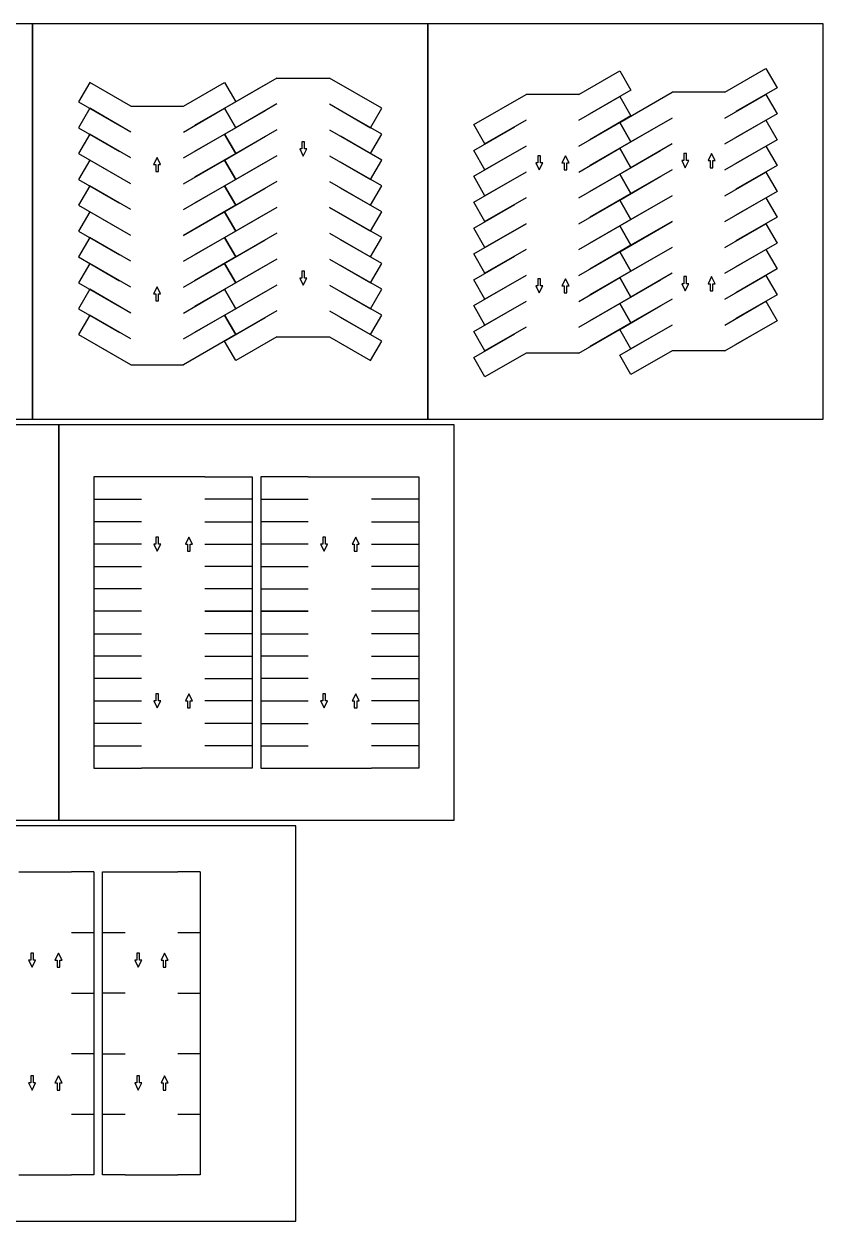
# Model space of a CAD drawing. Header units: millimetres. Extents: x 0 to 183, y -1 to 139.
# Drawn here: x 90.6 to 183.1, y 0.1 to 138.6 of the extents above; entities that cross this region are included whole.
import ezdxf

# ---------------------------------------------------------------- set-up
doc = ezdxf.new("R2010")
doc.units = ezdxf.units.MM
for name, color, linetype, true_color in [('AG-DIAGRAM', 7, 'Continuous', 0xfecc66), ('AG-LAYOUT', 7, 'Continuous', 0x66ccff), ('X-VPRT', 6, 'Continuous', 0xff00ff)]:
    doc.layers.add(name, color=color, linetype=linetype, true_color=true_color)

msp = doc.modelspace()

# ---------------------------------------------------------------- linework, layer by layer
at = {"layer": 'AG-DIAGRAM'}
for p, q in [((90.06, 40.49), (96.15, 40.49)), ((102.34, 40.49), (108.43, 40.49)), ((90.06, 5.44), (96.15, 5.44)), ((102.34, 5.44), (108.43, 5.44))]:
    msp.add_line(p, q, dxfattribs=at)
for points in [[(119.88, 132.3), (125.98, 132.3)], [(154.81, 130.42), (148.71, 130.42)], [(171.7, 130.67), (165.6, 130.67)], [(102.99, 129.06), (109.09, 129.06)], [(119.88, 102.38), (125.98, 102.38)], [(154.81, 100.5), (148.71, 100.5)], [(171.7, 100.75), (165.6, 100.75)], [(102.99, 99.14), (109.09, 99.14)], [(111.55, 86.17), (104.23, 86.17)], [(123.52, 86.17), (130.83, 86.17)], [(111.55, 52.49), (104.23, 52.49)], [(123.52, 52.49), (130.83, 52.49)]]:
    msp.add_lwpolyline(points, dxfattribs=at)
at = {"layer": 'AG-LAYOUT'}
for p, q in [((119.88, 132.3), (115.13, 129.56)), ((154.81, 115.46), (159.56, 118.2)), ((171.7, 115.71), (176.45, 118.45)), ((102.99, 114.1), (98.24, 116.84)), ((119.88, 117.34), (115.13, 114.6)), ((154.81, 100.5), (159.56, 103.24)), ((171.7, 100.75), (176.45, 103.49)), ((102.99, 99.14), (98.24, 101.88)), ((104.23, 86.17), (98.74, 86.17)), ((98.74, 86.17), (98.74, 83.58)), ((130.83, 86.17), (136.32, 86.17)), ((136.32, 86.17), (136.32, 83.58)), ((98.74, 83.58), (104.23, 83.58)), ((98.74, 83.58), (98.74, 80.99)), ((117.03, 83.58), (117.03, 80.99)), ((118.03, 83.58), (118.03, 80.99)), ((136.32, 83.58), (130.83, 83.58)), ((136.32, 83.58), (136.32, 80.99)), ((104.23, 80.99), (98.74, 80.99)), ((98.74, 80.99), (98.74, 78.4)), ((111.55, 80.99), (117.03, 80.99)), ((117.03, 80.99), (117.03, 78.4)), ((118.03, 80.99), (118.03, 78.4)), ((123.52, 80.99), (118.03, 80.99)), ((130.83, 80.99), (136.32, 80.99)), ((136.32, 80.99), (136.32, 78.4)), ((104.23, 78.4), (98.74, 78.4)), ((98.74, 78.4), (98.74, 75.81)), ((111.55, 78.4), (117.03, 78.4)), ((117.03, 78.4), (117.03, 75.81)), ((118.03, 78.4), (118.03, 75.81)), ((123.52, 78.4), (118.03, 78.4)), ((130.83, 78.4), (136.32, 78.4)), ((136.32, 78.4), (136.32, 75.81)), ((98.74, 75.81), (104.23, 75.81)), ((98.74, 75.81), (98.74, 73.22)), ((117.03, 75.81), (111.55, 75.81)), ((117.03, 75.81), (117.03, 73.22)), ((118.03, 75.81), (118.03, 73.22)), ((118.03, 75.81), (123.52, 75.81)), ((136.32, 75.81), (130.83, 75.81)), ((136.32, 75.81), (136.32, 73.22)), ((104.23, 73.22), (98.74, 73.22)), ((98.74, 73.22), (98.74, 70.63)), ((117.03, 73.22), (111.55, 73.22)), ((117.03, 73.22), (117.03, 70.63)), ((118.03, 73.22), (118.03, 70.63)), ((118.03, 73.22), (123.52, 73.22)), ((130.83, 73.22), (136.32, 73.22)), ((136.32, 73.22), (136.32, 70.63)), ((98.74, 70.63), (98.74, 68.04)), ((104.23, 70.63), (98.74, 70.63)), ((117.03, 70.63), (111.55, 70.63)), ((118.03, 70.63), (123.52, 70.63)), ((136.32, 70.63), (130.83, 70.63)), ((136.32, 70.63), (136.32, 68.04)), ((98.74, 68.04), (98.74, 65.45)), ((98.74, 68.04), (104.23, 68.04)), ((117.03, 68.04), (117.03, 65.45)), ((118.03, 68.04), (118.03, 65.45)), ((136.32, 68.04), (130.83, 68.04)), ((136.32, 68.04), (136.32, 65.45)), ((98.74, 65.45), (98.74, 62.86)), ((104.23, 65.45), (98.74, 65.45)), ((111.55, 65.45), (117.03, 65.45)), ((117.03, 65.45), (117.03, 62.86)), ((123.52, 65.45), (118.03, 65.45)), ((118.03, 65.45), (118.03, 62.86)), ((130.83, 65.45), (136.32, 65.45)), ((136.32, 65.45), (136.32, 62.86)), ((98.74, 62.86), (98.74, 60.27)), ((104.23, 62.86), (98.74, 62.86)), ((111.55, 62.86), (117.03, 62.86)), ((117.03, 62.86), (117.03, 60.27)), ((123.52, 62.86), (118.03, 62.86)), ((118.03, 62.86), (118.03, 60.27)), ((130.83, 62.86), (136.32, 62.86)), ((136.32, 62.86), (136.32, 60.27)), ((98.74, 60.27), (98.74, 57.67)), ((98.74, 60.27), (104.23, 60.27)), ((117.03, 60.27), (111.55, 60.27)), ((117.03, 60.27), (117.03, 57.67)), ((118.03, 60.27), (123.52, 60.27)), ((118.03, 60.27), (118.03, 57.67)), ((136.32, 60.27), (130.83, 60.27)), ((136.32, 60.27), (136.32, 57.67)), ((98.74, 57.67), (98.74, 55.08)), ((104.23, 57.67), (98.74, 57.67)), ((117.03, 57.67), (111.55, 57.67)), ((117.03, 57.67), (117.03, 55.08)), ((118.03, 57.67), (123.52, 57.67)), ((118.03, 57.67), (118.03, 55.08)), ((130.83, 57.67), (136.32, 57.67)), ((136.32, 57.67), (136.32, 55.08)), ((98.74, 55.08), (104.23, 55.08)), ((98.74, 55.08), (98.74, 52.49)), ((117.03, 55.08), (111.55, 55.08)), ((117.03, 55.08), (117.03, 52.49)), ((118.03, 55.08), (118.03, 52.49)), ((118.03, 55.08), (123.52, 55.08)), ((136.32, 55.08), (130.83, 55.08)), ((136.32, 55.08), (136.32, 52.49)), ((98.74, 52.49), (104.23, 52.49)), ((117.03, 52.49), (111.55, 52.49)), ((118.03, 52.49), (123.52, 52.49)), ((136.32, 52.49), (130.83, 52.49)), ((98.74, 40.49), (96.15, 40.49)), ((98.74, 40.49), (98.74, 33.48)), ((99.74, 40.49), (102.34, 40.49)), ((99.74, 33.48), (99.74, 40.49)), ((111.02, 40.49), (108.43, 40.49)), ((111.02, 40.49), (111.02, 33.48)), ((96.15, 33.48), (98.74, 33.48)), ((98.74, 33.48), (98.74, 26.47)), ((99.74, 33.48), (102.34, 33.48)), ((99.74, 26.47), (99.74, 33.48)), ((108.43, 33.48), (111.02, 33.48)), ((111.02, 33.48), (111.02, 26.47)), ((96.15, 26.47), (98.74, 26.47)), ((98.74, 26.47), (98.74, 19.46)), ((102.34, 26.47), (99.74, 26.47)), ((99.74, 19.46), (99.74, 26.47)), ((108.43, 26.47), (111.02, 26.47)), ((111.02, 26.47), (111.02, 19.46)), ((98.74, 19.46), (96.15, 19.46)), ((98.74, 19.46), (98.74, 12.45)), ((99.74, 12.45), (99.74, 19.46)), ((99.74, 19.46), (102.34, 19.46)), ((111.02, 19.46), (108.43, 19.46)), ((111.02, 19.46), (111.02, 12.45)), ((96.15, 12.45), (98.74, 12.45)), ((98.74, 12.45), (98.74, 5.44)), ((99.74, 5.44), (99.74, 12.45)), ((99.74, 12.45), (102.34, 12.45)), ((108.43, 12.45), (111.02, 12.45)), ((111.02, 12.45), (111.02, 5.44)), ((98.74, 5.44), (96.15, 5.44)), ((102.34, 5.44), (99.74, 5.44)), ((111.02, 5.44), (108.43, 5.44))]:
    msp.add_line(p, q, dxfattribs=at)
for points in [[(154.81, 130.42), (159.56, 133.16), (160.85, 130.92), (156.1, 128.17)], [(171.7, 130.67), (176.45, 133.41), (177.75, 131.17), (172.99, 128.42)], [(102.99, 129.06), (98.24, 131.8), (96.94, 129.56), (101.69, 126.81)], [(109.09, 129.06), (113.84, 131.8), (115.13, 129.56), (110.38, 126.81)], [(119.88, 129.31), (115.13, 126.56), (113.84, 128.81), (118.59, 131.55)], [(125.98, 129.31), (130.73, 126.56), (132.03, 128.81), (125.98, 132.3)], [(148.71, 127.42), (143.96, 124.68), (142.66, 126.92), (148.71, 130.42)], [(154.81, 127.42), (159.56, 130.17), (160.85, 127.92), (156.1, 125.18)], [(165.6, 127.68), (160.85, 124.93), (159.56, 127.18), (165.6, 130.67)], [(171.7, 127.68), (176.45, 130.42), (177.75, 128.17), (172.99, 125.43)], [(102.99, 126.06), (98.24, 128.81), (96.94, 126.56), (101.69, 123.82)], [(109.09, 126.06), (113.84, 128.81), (115.13, 126.56), (110.38, 123.82)], [(119.88, 126.32), (115.13, 123.57), (113.84, 125.82), (118.59, 128.56)], [(125.98, 126.32), (130.73, 123.57), (132.03, 125.82), (127.27, 128.56)], [(171.7, 124.68), (176.45, 127.43), (177.75, 125.18), (172.99, 122.44)], [(148.71, 124.43), (143.96, 121.69), (142.66, 123.93), (147.41, 126.68)], [(154.81, 124.43), (159.56, 127.18), (160.85, 124.93), (156.1, 122.19)], [(165.6, 124.68), (160.85, 121.94), (159.56, 124.18), (164.31, 126.93)], [(102.99, 123.07), (98.24, 125.82), (96.94, 123.57), (101.69, 120.83)], [(109.09, 123.07), (113.84, 125.82), (115.13, 123.57), (110.38, 120.83)], [(119.88, 123.32), (115.13, 120.58), (113.84, 122.82), (118.59, 125.57)], [(125.98, 123.32), (130.73, 120.58), (132.03, 122.82), (127.27, 125.57)], [(148.71, 121.44), (143.96, 118.7), (142.66, 120.94), (147.41, 123.68)], [(154.81, 121.44), (159.56, 124.18), (160.85, 121.94), (156.1, 119.2)], [(165.6, 121.69), (160.85, 118.95), (159.56, 121.19), (164.31, 123.94)], [(171.7, 121.69), (176.45, 124.44), (177.75, 122.19), (172.99, 119.45)], [(102.99, 120.08), (98.24, 122.82), (96.94, 120.58), (101.69, 117.84)], [(109.09, 120.08), (113.84, 122.82), (115.13, 120.58), (110.38, 117.84)], [(119.88, 120.33), (115.13, 117.59), (113.84, 119.83), (118.59, 122.58)], [(125.98, 120.33), (130.73, 117.59), (132.03, 119.83), (127.27, 122.58)], [(148.71, 118.45), (143.96, 115.71), (142.66, 117.95), (147.41, 120.69)], [(154.81, 118.45), (159.56, 121.19), (160.85, 118.95), (156.1, 116.21)], [(165.6, 118.7), (160.85, 115.96), (159.56, 118.2), (164.31, 120.94)], [(171.7, 118.7), (176.45, 121.44), (177.75, 119.2), (172.99, 116.46)], [(102.99, 117.09), (98.24, 119.83), (96.94, 117.59), (101.69, 114.85)], [(109.09, 117.09), (113.84, 119.83), (115.13, 117.59), (109.09, 114.1)], [(119.88, 117.34), (115.13, 114.6), (113.84, 116.84), (118.59, 119.58)], [(125.98, 117.34), (130.73, 114.6), (132.03, 116.84), (127.27, 119.58)], [(148.71, 115.46), (143.96, 112.71), (142.66, 114.96), (147.41, 117.7)], [(154.81, 115.46), (159.56, 118.2), (160.85, 115.96), (156.1, 113.21)], [(165.6, 115.71), (160.85, 112.97), (159.56, 115.21), (164.31, 117.95)], [(171.7, 115.71), (176.45, 118.45), (177.75, 116.21), (172.99, 113.47)], [(102.99, 114.1), (98.24, 116.84), (96.94, 114.6), (101.69, 111.85)], [(109.09, 114.1), (113.84, 116.84), (115.13, 114.6), (110.38, 111.85)], [(119.88, 114.35), (115.13, 111.61), (113.84, 113.85), (118.59, 116.59)], [(125.98, 114.35), (130.73, 111.61), (132.03, 113.85), (125.98, 117.34)], [(148.71, 112.47), (143.96, 109.72), (142.66, 111.97), (148.71, 115.46)], [(154.81, 112.47), (159.56, 115.21), (160.85, 112.97), (156.1, 110.22)], [(165.6, 112.72), (160.85, 109.97), (159.56, 112.22), (165.6, 115.71)], [(171.7, 112.72), (176.45, 115.46), (177.75, 113.22), (172.99, 110.47)], [(102.99, 111.11), (98.24, 113.85), (96.94, 111.61), (101.69, 108.86)], [(109.09, 111.11), (113.84, 113.85), (115.13, 111.61), (110.38, 108.86)], [(119.88, 111.36), (115.13, 108.61), (113.84, 110.86), (118.59, 113.6)], [(125.98, 111.36), (130.73, 108.61), (132.03, 110.86), (127.27, 113.6)], [(154.81, 109.47), (159.56, 112.22), (160.85, 109.97), (156.1, 107.23)], [(171.7, 109.73), (176.45, 112.47), (177.75, 110.23), (172.99, 107.48)], [(102.99, 108.12), (98.24, 110.86), (96.94, 108.61), (101.69, 105.87)], [(109.09, 108.12), (113.84, 110.86), (115.13, 108.61), (110.38, 105.87)], [(148.71, 109.47), (143.96, 106.73), (142.66, 108.98), (147.41, 111.72)], [(165.6, 109.73), (160.85, 106.98), (159.56, 109.23), (164.31, 111.97)], [(119.88, 108.37), (115.13, 105.62), (113.84, 107.87), (118.59, 110.61)], [(125.98, 108.37), (130.73, 105.62), (132.03, 107.87), (127.27, 110.61)], [(171.7, 106.73), (176.45, 109.48), (177.75, 107.23), (172.99, 104.49)], [(148.71, 106.48), (143.96, 103.74), (142.66, 105.98), (147.41, 108.73)], [(154.81, 106.48), (159.56, 109.23), (160.85, 106.98), (156.1, 104.24)], [(165.6, 106.73), (160.85, 103.99), (159.56, 106.23), (164.31, 108.98)], [(102.99, 105.12), (98.24, 107.87), (96.94, 105.62), (101.69, 102.88)], [(109.09, 105.12), (113.84, 107.87), (115.13, 105.62), (110.38, 102.88)], [(119.88, 105.37), (115.13, 102.63), (113.84, 104.88), (118.59, 107.62)], [(125.98, 105.37), (130.73, 102.63), (132.03, 104.88), (127.27, 107.62)], [(148.71, 103.49), (143.96, 100.75), (142.66, 102.99), (147.41, 105.74)], [(154.81, 103.49), (159.56, 106.23), (160.85, 103.99), (156.1, 101.25)], [(165.6, 103.74), (160.85, 101), (159.56, 103.24), (164.31, 105.99)], [(171.7, 103.74), (176.45, 106.49), (177.75, 104.24), (172.99, 101.5)], [(102.99, 102.13), (98.24, 104.88), (96.94, 102.63), (101.69, 99.89)], [(109.09, 102.13), (113.84, 104.88), (115.13, 102.63), (109.09, 99.14)], [(119.88, 102.38), (115.13, 99.64), (113.84, 101.88), (118.59, 104.63)], [(125.98, 102.38), (130.73, 99.64), (132.03, 101.88), (127.27, 104.63)], [(148.71, 100.5), (143.96, 97.76), (142.66, 100), (147.41, 102.74)], [(165.6, 100.75), (160.85, 98.01), (159.56, 100.25), (164.31, 102.99)], [(111.55, 86.17), (117.03, 86.17), (117.03, 83.58), (111.55, 83.58)], [(123.52, 86.17), (118.03, 86.17), (118.03, 83.58), (123.52, 83.58)], [(111.55, 70.63), (117.03, 70.63), (117.03, 68.04), (111.55, 68.04)], [(123.52, 70.63), (118.03, 70.63), (118.03, 68.04), (123.52, 68.04)]]:
    msp.add_lwpolyline(points, dxfattribs=at)
for points in [[(122.78, 124.11), (122.53, 124.11), (122.93, 123.29), (123.34, 124.11), (123.08, 124.11), (123.08, 124.92), (122.78, 124.92)], [(150.08, 122.51), (149.83, 122.51), (150.23, 121.69), (150.64, 122.51), (150.39, 122.51), (150.39, 123.32), (150.08, 123.32)], [(153.43, 122.51), (153.69, 122.51), (153.28, 123.32), (152.87, 122.51), (153.13, 122.51), (153.13, 121.69), (153.43, 121.69)], [(166.98, 122.76), (166.72, 122.76), (167.13, 121.94), (167.53, 122.76), (167.28, 122.76), (167.28, 123.57), (166.98, 123.57)], [(170.33, 122.76), (170.58, 122.76), (170.18, 123.57), (169.77, 122.76), (170.02, 122.76), (170.02, 121.94), (170.33, 121.94)], [(106.19, 122.29), (106.44, 122.29), (106.04, 123.1), (105.63, 122.29), (105.88, 122.29), (105.88, 121.48), (106.19, 121.48)], [(122.78, 109.15), (122.53, 109.15), (122.93, 108.34), (123.34, 109.15), (123.08, 109.15), (123.08, 109.96), (122.78, 109.96)], [(106.19, 107.33), (106.44, 107.33), (106.04, 108.15), (105.63, 107.33), (105.88, 107.33), (105.88, 106.52), (106.19, 106.52)], [(150.08, 108.27), (149.83, 108.27), (150.23, 107.46), (150.64, 108.27), (150.39, 108.27), (150.39, 109.09), (150.08, 109.09)], [(153.43, 108.27), (153.69, 108.27), (153.28, 109.09), (152.87, 108.27), (153.13, 108.27), (153.13, 107.46), (153.43, 107.46)], [(166.98, 108.52), (166.72, 108.52), (167.13, 107.71), (167.53, 108.52), (167.28, 108.52), (167.28, 109.34), (166.98, 109.34)], [(170.33, 108.52), (170.58, 108.52), (170.18, 109.34), (169.77, 108.52), (170.02, 108.52), (170.02, 107.71), (170.33, 107.71)], [(105.91, 78.4), (105.65, 78.4), (106.06, 77.59), (106.47, 78.4), (106.21, 78.4), (106.21, 79.21), (105.91, 79.21)], [(109.87, 78.4), (110.12, 78.4), (109.72, 79.21), (109.31, 78.4), (109.56, 78.4), (109.56, 77.59), (109.87, 77.59)], [(125.2, 78.4), (124.94, 78.4), (125.35, 77.59), (125.75, 78.4), (125.5, 78.4), (125.5, 79.21), (125.2, 79.21)], [(129.16, 78.4), (129.41, 78.4), (129.01, 79.21), (128.6, 78.4), (128.85, 78.4), (128.85, 77.59), (129.16, 77.59)], [(105.91, 60.27), (105.65, 60.27), (106.06, 59.45), (106.47, 60.27), (106.21, 60.27), (106.21, 61.08), (105.91, 61.08)], [(109.87, 60.27), (110.12, 60.27), (109.72, 61.08), (109.31, 60.27), (109.56, 60.27), (109.56, 59.45), (109.87, 59.45)], [(125.2, 60.27), (124.94, 60.27), (125.35, 59.45), (125.75, 60.27), (125.5, 60.27), (125.5, 61.08), (125.2, 61.08)], [(129.16, 60.27), (129.41, 60.27), (129.01, 61.08), (128.6, 60.27), (128.85, 60.27), (128.85, 59.45), (129.16, 59.45)], [(91.43, 30.28), (91.18, 30.28), (91.58, 29.47), (91.99, 30.28), (91.73, 30.28), (91.73, 31.1), (91.43, 31.1)], [(94.78, 30.28), (95.04, 30.28), (94.63, 31.1), (94.22, 30.28), (94.48, 30.28), (94.48, 29.47), (94.78, 29.47)], [(103.71, 30.28), (103.45, 30.28), (103.86, 29.47), (104.27, 30.28), (104.01, 30.28), (104.01, 31.1), (103.71, 31.1)], [(107.06, 30.28), (107.31, 30.28), (106.91, 31.1), (106.5, 30.28), (106.75, 30.28), (106.75, 29.47), (107.06, 29.47)], [(91.43, 16.07), (91.18, 16.07), (91.58, 15.25), (91.99, 16.07), (91.73, 16.07), (91.73, 16.88), (91.43, 16.88)], [(94.78, 16.07), (95.04, 16.07), (94.63, 16.88), (94.22, 16.07), (94.48, 16.07), (94.48, 15.25), (94.78, 15.25)], [(103.71, 16.07), (103.45, 16.07), (103.86, 15.25), (104.27, 16.07), (104.01, 16.07), (104.01, 16.88), (103.71, 16.88)], [(107.06, 16.07), (107.31, 16.07), (106.91, 16.88), (106.5, 16.07), (106.75, 16.07), (106.75, 15.25), (107.06, 15.25)]]:
    msp.add_lwpolyline(points, close=True, dxfattribs=at)
at = {"layer": 'X-VPRT'}
for points in [[(45.9, 138.57), (45.9, 92.85), (91.62, 92.85), (91.62, 138.57)], [(91.62, 138.57), (91.62, 92.85), (137.34, 92.85), (137.34, 138.57)], [(137.34, 138.57), (137.34, 92.85), (183.06, 92.85), (183.06, 138.57)], [(48.95, 92.19), (48.95, 46.47), (94.67, 46.47), (94.67, 92.19)], [(94.67, 92.19), (94.67, 46.47), (140.39, 46.47), (140.39, 92.19)], [(76.38, 45.82), (76.38, 0.1), (122.1, 0.1), (122.1, 45.82)]]:
    msp.add_lwpolyline(points, close=True, dxfattribs=at)

doc.saveas('drawing.dxf')
